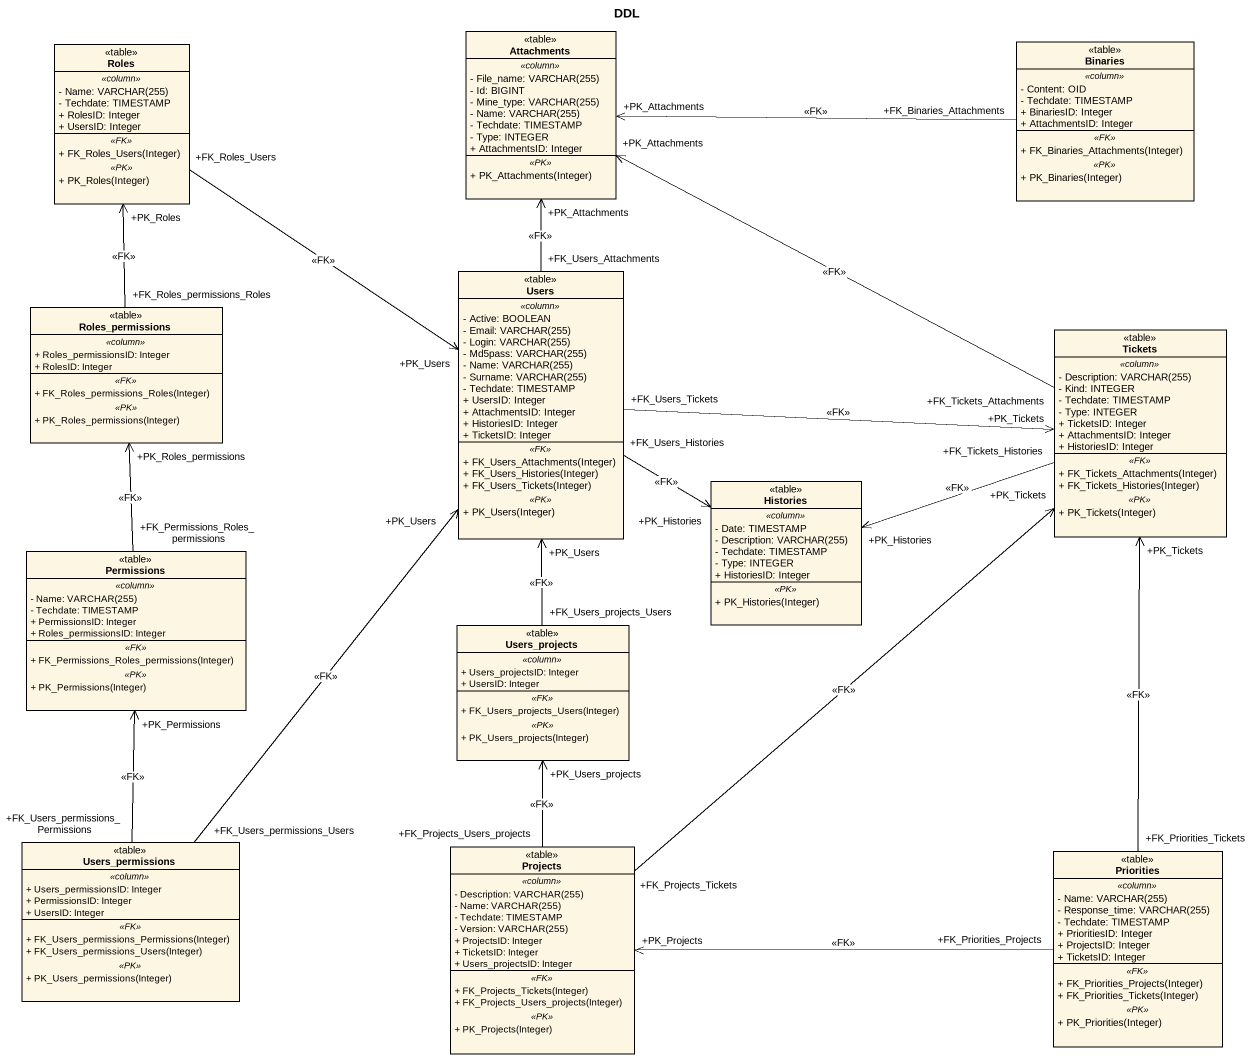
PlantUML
@startuml
title DDL
hide circle
hide empty members
skinparam classAttributeIconSize 0
class Attachments <<table>> {
  .. <<column>> ..
  {field} - File_name: VARCHAR(255)
  - Id: BIGINT
  {field} - Mine_type: VARCHAR(255)
  {field} - Name: VARCHAR(255)
  - Techdate: TIMESTAMP
  - Type: INTEGER
  + AttachmentsID: Integer
  .. <<PK>> ..
  + PK_Attachments(Integer)
}
class Roles <<table>> {
  .. <<column>> ..
  {field} - Name: VARCHAR(255)
  - Techdate: TIMESTAMP
  + RolesID: Integer
  + UsersID: Integer
  .. <<FK>> ..
  + FK_Roles_Users(Integer)
  .. <<PK>> ..
  + PK_Roles(Integer)
}
class Binaries <<table>> {
  .. <<column>> ..
  - Content: OID
  - Techdate: TIMESTAMP
  + BinariesID: Integer
  + AttachmentsID: Integer
  .. <<FK>> ..
  + FK_Binaries_Attachments(Integer)
  .. <<PK>> ..
  + PK_Binaries(Integer)
}
class Users <<table>> {
  .. <<column>> ..
  - Active: BOOLEAN
  {field} - Email: VARCHAR(255)
  {field} - Login: VARCHAR(255)
  {field} - Md5pass: VARCHAR(255)
  {field} - Name: VARCHAR(255)
  {field} - Surname: VARCHAR(255)
  - Techdate: TIMESTAMP
  + UsersID: Integer
  + AttachmentsID: Integer
  + HistoriesID: Integer
  + TicketsID: Integer
  .. <<FK>> ..
  + FK_Users_Attachments(Integer)
  + FK_Users_Histories(Integer)
  + FK_Users_Tickets(Integer)
  .. <<PK>> ..
  + PK_Users(Integer)
}
class Roles_permissions <<table>> {
  .. <<column>> ..
  + Roles_permissionsID: Integer
  + RolesID: Integer
  .. <<FK>> ..
  + FK_Roles_permissions_Roles(Integer)
  .. <<PK>> ..
  + PK_Roles_permissions(Integer)
}
class Tickets <<table>> {
  .. <<column>> ..
  {field} - Description: VARCHAR(255)
  - Kind: INTEGER
  - Techdate: TIMESTAMP
  - Type: INTEGER
  + TicketsID: Integer
  + AttachmentsID: Integer
  + HistoriesID: Integer
  .. <<FK>> ..
  + FK_Tickets_Attachments(Integer)
  + FK_Tickets_Histories(Integer)
  .. <<PK>> ..
  + PK_Tickets(Integer)
}
class Histories <<table>> {
  .. <<column>> ..
  - Date: TIMESTAMP
  {field} - Description: VARCHAR(255)
  - Techdate: TIMESTAMP
  - Type: INTEGER
  + HistoriesID: Integer
  .. <<PK>> ..
  + PK_Histories(Integer)
}
class Permissions <<table>> {
  .. <<column>> ..
  {field} - Name: VARCHAR(255)
  - Techdate: TIMESTAMP
  + PermissionsID: Integer
  + Roles_permissionsID: Integer
  .. <<FK>> ..
  + FK_Permissions_Roles_permissions(Integer)
  .. <<PK>> ..
  + PK_Permissions(Integer)
}
class Users_projects <<table>> {
  .. <<column>> ..
  + Users_projectsID: Integer
  + UsersID: Integer
  .. <<FK>> ..
  + FK_Users_projects_Users(Integer)
  .. <<PK>> ..
  + PK_Users_projects(Integer)
}
class Users_permissions <<table>> {
  .. <<column>> ..
  + Users_permissionsID: Integer
  + PermissionsID: Integer
  + UsersID: Integer
  .. <<FK>> ..
  + FK_Users_permissions_Permissions(Integer)
  + FK_Users_permissions_Users(Integer)
  .. <<PK>> ..
  + PK_Users_permissions(Integer)
}
class Projects <<table>> {
  .. <<column>> ..
  {field} - Description: VARCHAR(255)
  {field} - Name: VARCHAR(255)
  - Techdate: TIMESTAMP
  {field} - Version: VARCHAR(255)
  + ProjectsID: Integer
  + TicketsID: Integer
  + Users_projectsID: Integer
  .. <<FK>> ..
  + FK_Projects_Tickets(Integer)
  + FK_Projects_Users_projects(Integer)
  .. <<PK>> ..
  + PK_Projects(Integer)
}
class Priorities <<table>> {
  .. <<column>> ..
  {field} - Name: VARCHAR(255)
  {field} - Response_time: VARCHAR(255)
  - Techdate: TIMESTAMP
  + PrioritiesID: Integer
  + ProjectsID: Integer
  + TicketsID: Integer
  .. <<FK>> ..
  + FK_Priorities_Projects(Integer)
  + FK_Priorities_Tickets(Integer)
  .. <<PK>> ..
  + PK_Priorities(Integer)
}
Roles "+FK_Roles_Users" --> "+PK_Users" Users : <<FK>>
Binaries "+FK_Binaries_Attachments" -left-> "+PK_Attachments" Attachments : <<FK>>
Users "+FK_Users_Attachments" -up-> "+PK_Attachments" Attachments : <<FK>>
Users "+FK_Users_Tickets" -right-> "+PK_Tickets" Tickets : <<FK>>
Users "+FK_Users_Histories" --> "+PK_Histories" Histories : <<FK>>
Roles_permissions "+FK_Roles_permissions_Roles" -up-> "+PK_Roles" Roles : <<FK>>
Tickets "+FK_Tickets_Attachments" -left-> "+PK_Attachments" Attachments : <<FK>>
Tickets "+FK_Tickets_Histories" -left-> "+PK_Histories" Histories : <<FK>>
Permissions "+FK_Permissions_Roles_permissions" -up-> "+PK_Roles_permissions" Roles_permissions : <<FK>>
Users_projects "+FK_Users_projects_Users" -up-> "+PK_Users" Users : <<FK>>
Users_permissions "+FK_Users_permissions_Users" -up-> "+PK_Users" Users : <<FK>>
Users_permissions "+FK_Users_permissions_Permissions" -up-> "+PK_Permissions" Permissions : <<FK>>
Projects "+FK_Projects_Tickets" -up-> "+PK_Tickets" Tickets : <<FK>>
Projects "+FK_Projects_Users_projects" -up-> "+PK_Users_projects" Users_projects : <<FK>>
Priorities "+FK_Priorities_Tickets" -up-> "+PK_Tickets" Tickets : <<FK>>
Priorities "+FK_Priorities_Projects" -left-> "+PK_Projects" Projects : <<FK>>
@enduml
